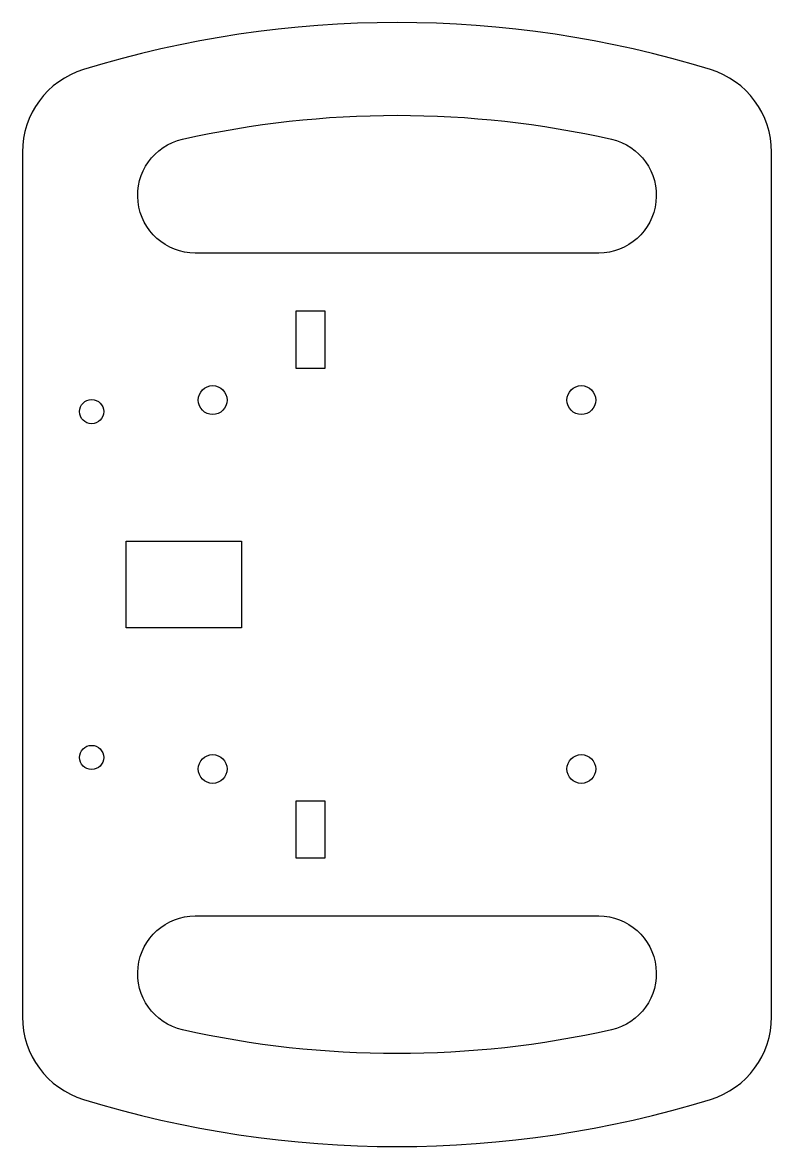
# Model space of a CAD drawing. Header units: millimetres. Extents: x -65 to 65, y -185 to 10.
import ezdxf

# ---------------------------------------------------------------- set-up
doc = ezdxf.new("R2010")
doc.units = ezdxf.units.MM

msp = doc.modelspace()

# ---------------------------------------------------------------- linework, layer by layer
for points in [[(-65, -12.92), (-65, -162.92, 0.329453), (-54.4, -177.26, 0.15), (54.4, -177.26, 0.329453), (65, -162.92), (65, -12.92, 0.329453), (54.4, 1.42, 0.15), (-54.4, 1.42, 0.329453)], [(-37.2, -10.66, -0.111208), (37.2, -10.66, -0.894957), (35, -30.42), (-35, -30.42, -0.894957)], [(37.2, -165.17, -0.111208), (-37.2, -165.17, -0.894957), (-35, -145.42), (35, -145.42, -0.894957)]]:
    msp.add_lwpolyline(points, format="xyb", close=True)
for points in [[(-12.5, -50.42), (-17.5, -50.42), (-17.5, -40.42), (-12.5, -40.42)], [(-47, -95.42), (-47, -80.42), (-27, -80.42), (-27, -95.42)], [(-17.5, -125.42), (-12.5, -125.42), (-12.5, -135.42), (-17.5, -135.42)]]:
    msp.add_lwpolyline(points, close=True)
for centre, radius in [((-32, -55.92), 2.5), ((32, -55.92), 2.5), ((-53, -57.92), 2.1), ((-53, -117.92), 2.1), ((-32, -119.92), 2.5), ((32, -119.92), 2.5)]:
    msp.add_circle(centre, radius)

doc.saveas('drawing.dxf')
